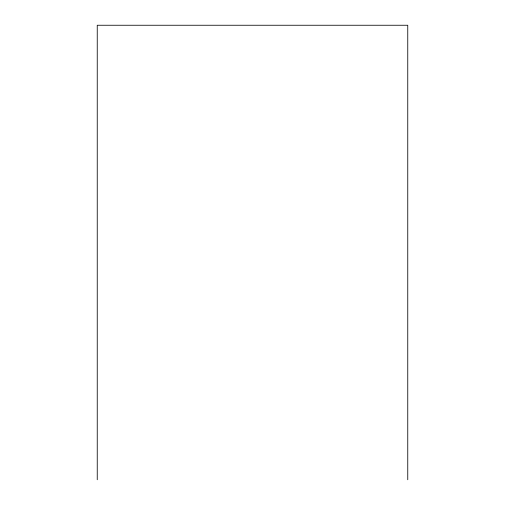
<?xml version="1.0" encoding="UTF-8"?>
<svg xmlns="http://www.w3.org/2000/svg" width="505" height="505" viewBox="0 0 505 505"><rect width="100%" height="100%" fill="white"/><g stroke="black" fill="none" stroke-linecap="round" stroke-linejoin="round"><path stroke-width="0.76" d="M407.756 479.75L407.756 25.25L97.244 25.25L97.244 479.75"/></g></svg>
